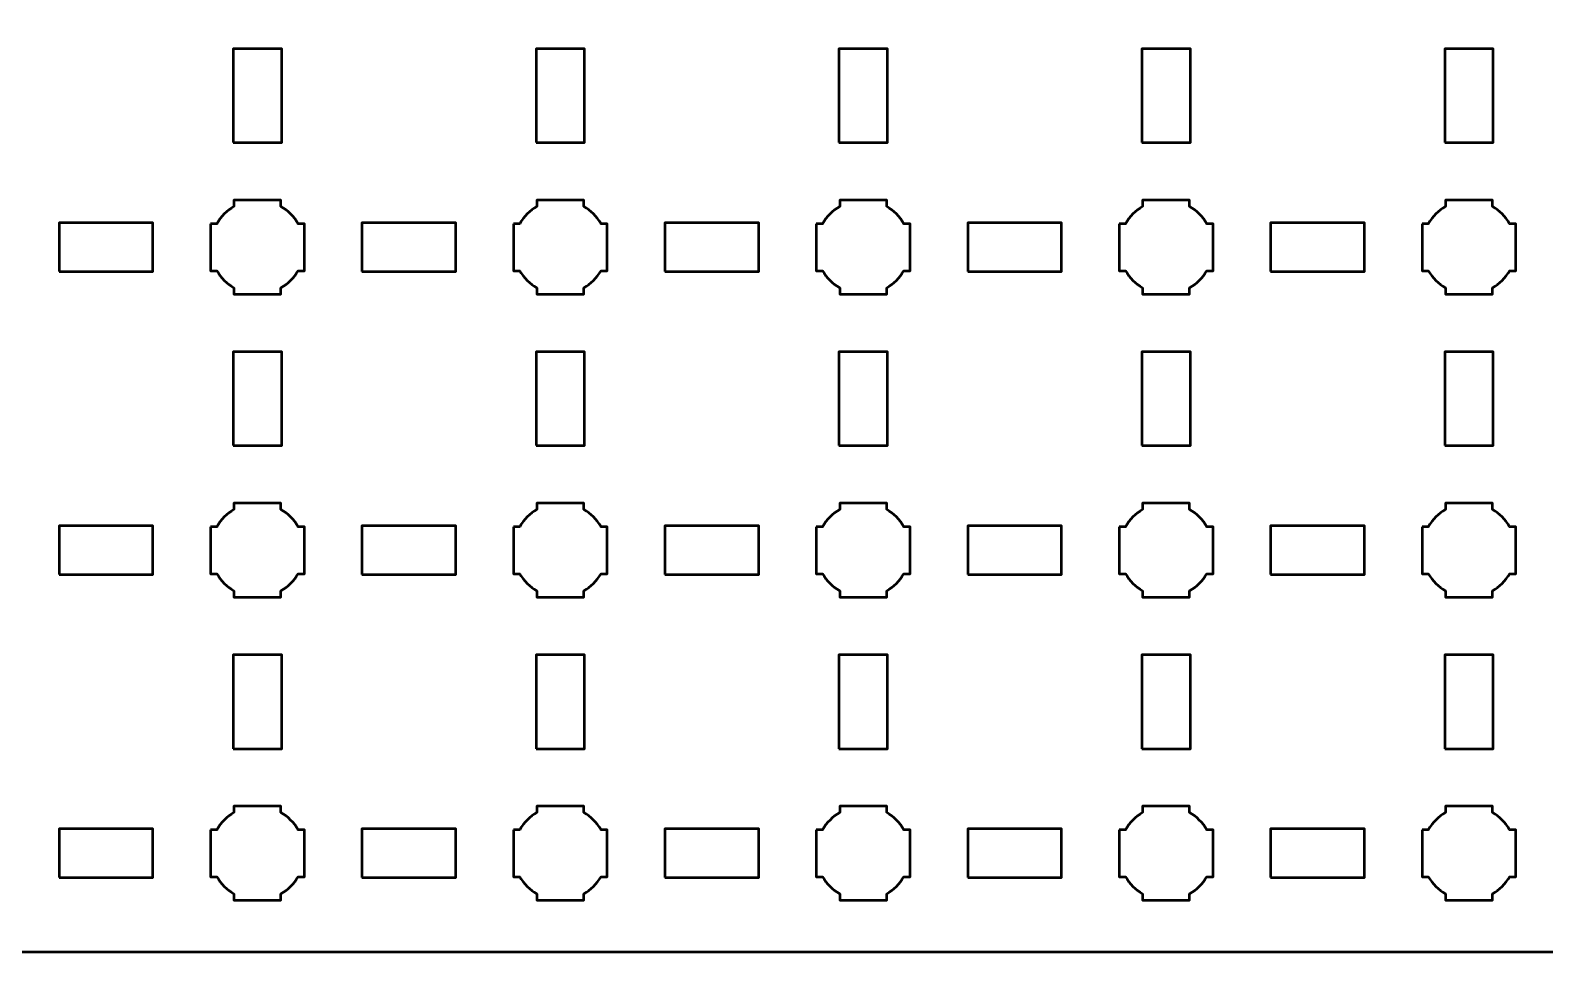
# Model space of a CAD drawing. Header units: centimetres. Extents: x -30.1 to 9.2, y -39.5 to 9.8.
# Drawn here: x -21 to -11, y -39.5 to -33.42 of the extents above; entities that cross this region are included whole.
import ezdxf

# ---------------------------------------------------------------- set-up
doc = ezdxf.new("R2010")
doc.units = ezdxf.units.CM
doc.header["$MEASUREMENT"] = 0
doc.layers.add('Layer 1', color=7, linetype='Continuous')

msp = doc.modelspace()

# ---------------------------------------------------------------- linework, layer by layer
at = {"layer": 'Layer 1', "color": 250, "lineweight": 53}
for points in [[(-19.66, -34.16), (-19.34, -34.16), (-19.34, -33.54), (-19.66, -33.54), (-19.66, -34.16)], [(-17.66, -34.16), (-17.34, -34.16), (-17.34, -33.54), (-17.66, -33.54), (-17.66, -34.16)], [(-15.66, -34.16), (-15.34, -34.16), (-15.34, -33.54), (-15.66, -33.54), (-15.66, -34.16)], [(-13.66, -34.16), (-13.34, -34.16), (-13.34, -33.54), (-13.66, -33.54), (-13.66, -34.16)], [(-11.66, -34.16), (-11.34, -34.16), (-11.34, -33.54), (-11.66, -33.54), (-11.66, -34.16)], [(-20.81, -35.01), (-20.19, -35.01), (-20.19, -34.69), (-20.81, -34.69), (-20.81, -35.01)], [(-18.81, -35.01), (-18.19, -35.01), (-18.19, -34.69), (-18.81, -34.69), (-18.81, -35.01)], [(-16.81, -35.01), (-16.19, -35.01), (-16.19, -34.69), (-16.81, -34.69), (-16.81, -35.01)], [(-14.81, -35.01), (-14.19, -35.01), (-14.19, -34.69), (-14.81, -34.69), (-14.81, -35.01)], [(-12.81, -35.01), (-12.19, -35.01), (-12.19, -34.69), (-12.81, -34.69), (-12.81, -35.01)], [(-19.66, -36.16), (-19.34, -36.16), (-19.34, -35.54), (-19.66, -35.54), (-19.66, -36.16)], [(-17.66, -36.16), (-17.34, -36.16), (-17.34, -35.54), (-17.66, -35.54), (-17.66, -36.16)], [(-15.66, -36.16), (-15.34, -36.16), (-15.34, -35.54), (-15.66, -35.54), (-15.66, -36.16)], [(-13.66, -36.16), (-13.34, -36.16), (-13.34, -35.54), (-13.66, -35.54), (-13.66, -36.16)], [(-11.66, -36.16), (-11.34, -36.16), (-11.34, -35.54), (-11.66, -35.54), (-11.66, -36.16)], [(-20.81, -37.01), (-20.19, -37.01), (-20.19, -36.69), (-20.81, -36.69), (-20.81, -37.01)], [(-18.81, -37.01), (-18.19, -37.01), (-18.19, -36.69), (-18.81, -36.69), (-18.81, -37.01)], [(-16.81, -37.01), (-16.19, -37.01), (-16.19, -36.69), (-16.81, -36.69), (-16.81, -37.01)], [(-14.81, -37.01), (-14.19, -37.01), (-14.19, -36.69), (-14.81, -36.69), (-14.81, -37.01)], [(-12.81, -37.01), (-12.19, -37.01), (-12.19, -36.69), (-12.81, -36.69), (-12.81, -37.01)], [(-19.66, -38.16), (-19.34, -38.16), (-19.34, -37.54), (-19.66, -37.54), (-19.66, -38.16)], [(-17.66, -38.16), (-17.34, -38.16), (-17.34, -37.54), (-17.66, -37.54), (-17.66, -38.16)], [(-15.66, -38.16), (-15.34, -38.16), (-15.34, -37.54), (-15.66, -37.54), (-15.66, -38.16)], [(-13.66, -38.16), (-13.34, -38.16), (-13.34, -37.54), (-13.66, -37.54), (-13.66, -38.16)], [(-11.66, -38.16), (-11.34, -38.16), (-11.34, -37.54), (-11.66, -37.54), (-11.66, -38.16)], [(-20.81, -39.01), (-20.19, -39.01), (-20.19, -38.69), (-20.81, -38.69), (-20.81, -39.01)], [(-18.81, -39.01), (-18.19, -39.01), (-18.19, -38.69), (-18.81, -38.69), (-18.81, -39.01)], [(-16.81, -39.01), (-16.19, -39.01), (-16.19, -38.69), (-16.81, -38.69), (-16.81, -39.01)], [(-14.81, -39.01), (-14.19, -39.01), (-14.19, -38.69), (-14.81, -38.69), (-14.81, -39.01)], [(-12.81, -39.01), (-12.19, -39.01), (-12.19, -38.69), (-12.81, -38.69), (-12.81, -39.01)]]:
    msp.add_lwpolyline(points, close=True, dxfattribs=at)
msp.add_open_spline([(-30.15, -39), (-30.15, -39), (-30.15, 9.3), (-30.15, 9.3), (-30.15, 9.3), (-30.15, 9.57609), (-29.92609, 9.8), (-29.65, 9.8), (-29.65, 9.8), (-29.65, 9.8), (8.65, 9.8), (8.65, 9.8), (8.65, 9.8), (8.92609, 9.8), (9.15, 9.57609), (9.15, 9.3), (9.15, 9.3), (9.15, 9.3), (9.15, -39), (9.15, -39), (9.15, -39), (9.15, -39.27609), (8.92609, -39.5), (8.65, -39.5), (8.65, -39.5), (8.65, -39.5), (-29.65, -39.5), (-29.65, -39.5), (-29.65, -39.5), (-29.92609, -39.5), (-30.15, -39.27609), (-30.15, -39)], degree=3, knots=[0, 0, 0, 0, 0.125, 0.125, 0.125, 0.125, 0.25, 0.25, 0.25, 0.25, 0.375, 0.375, 0.375, 0.375, 0.5, 0.5, 0.5, 0.5, 0.625, 0.625, 0.625, 0.625, 0.75, 0.75, 0.75, 0.75, 0.875, 0.875, 0.875, 0.875, 1, 1, 1, 1], dxfattribs=at)
at = {"layer": 'Layer 1', "lineweight": 53}
for points in [[(-19.81, -34.695), (-19.81, -34.695), (-19.76851, -34.695), (-19.76851, -34.695), (-19.76851, -34.695), (-19.74128, -34.64795), (-19.70205, -34.60872), (-19.655, -34.58149), (-19.655, -34.58149), (-19.655, -34.58149), (-19.655, -34.54), (-19.655, -34.54), (-19.655, -34.54), (-19.655, -34.54), (-19.5, -34.54), (-19.5, -34.54), (-19.5, -34.54), (-19.5, -34.54), (-19.345, -34.54), (-19.345, -34.54), (-19.345, -34.54), (-19.345, -34.54), (-19.345, -34.58149), (-19.345, -34.58149), (-19.345, -34.58149), (-19.29795, -34.60872), (-19.25872, -34.64795), (-19.23149, -34.695), (-19.23149, -34.695), (-19.23149, -34.695), (-19.19, -34.695), (-19.19, -34.695), (-19.19, -34.695), (-19.19, -34.695), (-19.19, -34.85), (-19.19, -34.85), (-19.19, -34.85), (-19.19, -34.85), (-19.19, -35.005), (-19.19, -35.005), (-19.19, -35.005), (-19.19, -35.005), (-19.23149, -35.005), (-19.23149, -35.005), (-19.23149, -35.005), (-19.25872, -35.05205), (-19.29795, -35.09128), (-19.345, -35.11851), (-19.345, -35.11851), (-19.345, -35.11851), (-19.345, -35.16), (-19.345, -35.16), (-19.345, -35.16), (-19.345, -35.16), (-19.5, -35.16), (-19.5, -35.16), (-19.5, -35.16), (-19.5, -35.16), (-19.655, -35.16), (-19.655, -35.16), (-19.655, -35.16), (-19.655, -35.16), (-19.655, -35.11851), (-19.655, -35.11851), (-19.655, -35.11851), (-19.70205, -35.09128), (-19.74128, -35.05205), (-19.76851, -35.005), (-19.76851, -35.005), (-19.76851, -35.005), (-19.81, -35.005), (-19.81, -35.005), (-19.81, -35.005), (-19.81, -35.005), (-19.81, -34.85), (-19.81, -34.85), (-19.81, -34.85), (-19.81, -34.85), (-19.81, -34.695), (-19.81, -34.695)], [(-17.81, -34.695), (-17.81, -34.695), (-17.76851, -34.695), (-17.76851, -34.695), (-17.76851, -34.695), (-17.74128, -34.64795), (-17.70205, -34.60872), (-17.655, -34.58149), (-17.655, -34.58149), (-17.655, -34.58149), (-17.655, -34.54), (-17.655, -34.54), (-17.655, -34.54), (-17.655, -34.54), (-17.5, -34.54), (-17.5, -34.54), (-17.5, -34.54), (-17.5, -34.54), (-17.345, -34.54), (-17.345, -34.54), (-17.345, -34.54), (-17.345, -34.54), (-17.345, -34.58149), (-17.345, -34.58149), (-17.345, -34.58149), (-17.29795, -34.60872), (-17.25872, -34.64795), (-17.23149, -34.695), (-17.23149, -34.695), (-17.23149, -34.695), (-17.19, -34.695), (-17.19, -34.695), (-17.19, -34.695), (-17.19, -34.695), (-17.19, -34.85), (-17.19, -34.85), (-17.19, -34.85), (-17.19, -34.85), (-17.19, -35.005), (-17.19, -35.005), (-17.19, -35.005), (-17.19, -35.005), (-17.23149, -35.005), (-17.23149, -35.005), (-17.23149, -35.005), (-17.25872, -35.05205), (-17.29795, -35.09128), (-17.345, -35.11851), (-17.345, -35.11851), (-17.345, -35.11851), (-17.345, -35.16), (-17.345, -35.16), (-17.345, -35.16), (-17.345, -35.16), (-17.5, -35.16), (-17.5, -35.16), (-17.5, -35.16), (-17.5, -35.16), (-17.655, -35.16), (-17.655, -35.16), (-17.655, -35.16), (-17.655, -35.16), (-17.655, -35.11851), (-17.655, -35.11851), (-17.655, -35.11851), (-17.70205, -35.09128), (-17.74128, -35.05205), (-17.76851, -35.005), (-17.76851, -35.005), (-17.76851, -35.005), (-17.81, -35.005), (-17.81, -35.005), (-17.81, -35.005), (-17.81, -35.005), (-17.81, -34.85), (-17.81, -34.85), (-17.81, -34.85), (-17.81, -34.85), (-17.81, -34.695), (-17.81, -34.695)], [(-15.81, -34.695), (-15.81, -34.695), (-15.76851, -34.695), (-15.76851, -34.695), (-15.76851, -34.695), (-15.74128, -34.64795), (-15.70205, -34.60872), (-15.655, -34.58149), (-15.655, -34.58149), (-15.655, -34.58149), (-15.655, -34.54), (-15.655, -34.54), (-15.655, -34.54), (-15.655, -34.54), (-15.5, -34.54), (-15.5, -34.54), (-15.5, -34.54), (-15.5, -34.54), (-15.345, -34.54), (-15.345, -34.54), (-15.345, -34.54), (-15.345, -34.54), (-15.345, -34.58149), (-15.345, -34.58149), (-15.345, -34.58149), (-15.29795, -34.60872), (-15.25872, -34.64795), (-15.23149, -34.695), (-15.23149, -34.695), (-15.23149, -34.695), (-15.19, -34.695), (-15.19, -34.695), (-15.19, -34.695), (-15.19, -34.695), (-15.19, -34.85), (-15.19, -34.85), (-15.19, -34.85), (-15.19, -34.85), (-15.19, -35.005), (-15.19, -35.005), (-15.19, -35.005), (-15.19, -35.005), (-15.23149, -35.005), (-15.23149, -35.005), (-15.23149, -35.005), (-15.25872, -35.05205), (-15.29795, -35.09128), (-15.345, -35.11851), (-15.345, -35.11851), (-15.345, -35.11851), (-15.345, -35.16), (-15.345, -35.16), (-15.345, -35.16), (-15.345, -35.16), (-15.5, -35.16), (-15.5, -35.16), (-15.5, -35.16), (-15.5, -35.16), (-15.655, -35.16), (-15.655, -35.16), (-15.655, -35.16), (-15.655, -35.16), (-15.655, -35.11851), (-15.655, -35.11851), (-15.655, -35.11851), (-15.70205, -35.09128), (-15.74128, -35.05205), (-15.76851, -35.005), (-15.76851, -35.005), (-15.76851, -35.005), (-15.81, -35.005), (-15.81, -35.005), (-15.81, -35.005), (-15.81, -35.005), (-15.81, -34.85), (-15.81, -34.85), (-15.81, -34.85), (-15.81, -34.85), (-15.81, -34.695), (-15.81, -34.695)], [(-13.81, -34.695), (-13.81, -34.695), (-13.76851, -34.695), (-13.76851, -34.695), (-13.76851, -34.695), (-13.74128, -34.64795), (-13.70205, -34.60872), (-13.655, -34.58149), (-13.655, -34.58149), (-13.655, -34.58149), (-13.655, -34.54), (-13.655, -34.54), (-13.655, -34.54), (-13.655, -34.54), (-13.5, -34.54), (-13.5, -34.54), (-13.5, -34.54), (-13.5, -34.54), (-13.345, -34.54), (-13.345, -34.54), (-13.345, -34.54), (-13.345, -34.54), (-13.345, -34.58149), (-13.345, -34.58149), (-13.345, -34.58149), (-13.29795, -34.60872), (-13.25872, -34.64795), (-13.23149, -34.695), (-13.23149, -34.695), (-13.23149, -34.695), (-13.19, -34.695), (-13.19, -34.695), (-13.19, -34.695), (-13.19, -34.695), (-13.19, -34.85), (-13.19, -34.85), (-13.19, -34.85), (-13.19, -34.85), (-13.19, -35.005), (-13.19, -35.005), (-13.19, -35.005), (-13.19, -35.005), (-13.23149, -35.005), (-13.23149, -35.005), (-13.23149, -35.005), (-13.25872, -35.05205), (-13.29795, -35.09128), (-13.345, -35.11851), (-13.345, -35.11851), (-13.345, -35.11851), (-13.345, -35.16), (-13.345, -35.16), (-13.345, -35.16), (-13.345, -35.16), (-13.5, -35.16), (-13.5, -35.16), (-13.5, -35.16), (-13.5, -35.16), (-13.655, -35.16), (-13.655, -35.16), (-13.655, -35.16), (-13.655, -35.16), (-13.655, -35.11851), (-13.655, -35.11851), (-13.655, -35.11851), (-13.70205, -35.09128), (-13.74128, -35.05205), (-13.76851, -35.005), (-13.76851, -35.005), (-13.76851, -35.005), (-13.81, -35.005), (-13.81, -35.005), (-13.81, -35.005), (-13.81, -35.005), (-13.81, -34.85), (-13.81, -34.85), (-13.81, -34.85), (-13.81, -34.85), (-13.81, -34.695), (-13.81, -34.695)], [(-11.81, -34.695), (-11.81, -34.695), (-11.76851, -34.695), (-11.76851, -34.695), (-11.76851, -34.695), (-11.74128, -34.64795), (-11.70205, -34.60872), (-11.655, -34.58149), (-11.655, -34.58149), (-11.655, -34.58149), (-11.655, -34.54), (-11.655, -34.54), (-11.655, -34.54), (-11.655, -34.54), (-11.5, -34.54), (-11.5, -34.54), (-11.5, -34.54), (-11.5, -34.54), (-11.345, -34.54), (-11.345, -34.54), (-11.345, -34.54), (-11.345, -34.54), (-11.345, -34.58149), (-11.345, -34.58149), (-11.345, -34.58149), (-11.29795, -34.60872), (-11.25872, -34.64795), (-11.23149, -34.695), (-11.23149, -34.695), (-11.23149, -34.695), (-11.19, -34.695), (-11.19, -34.695), (-11.19, -34.695), (-11.19, -34.695), (-11.19, -34.85), (-11.19, -34.85), (-11.19, -34.85), (-11.19, -34.85), (-11.19, -35.005), (-11.19, -35.005), (-11.19, -35.005), (-11.19, -35.005), (-11.23149, -35.005), (-11.23149, -35.005), (-11.23149, -35.005), (-11.25872, -35.05205), (-11.29795, -35.09128), (-11.345, -35.11851), (-11.345, -35.11851), (-11.345, -35.11851), (-11.345, -35.16), (-11.345, -35.16), (-11.345, -35.16), (-11.345, -35.16), (-11.5, -35.16), (-11.5, -35.16), (-11.5, -35.16), (-11.5, -35.16), (-11.655, -35.16), (-11.655, -35.16), (-11.655, -35.16), (-11.655, -35.16), (-11.655, -35.11851), (-11.655, -35.11851), (-11.655, -35.11851), (-11.70205, -35.09128), (-11.74128, -35.05205), (-11.76851, -35.005), (-11.76851, -35.005), (-11.76851, -35.005), (-11.81, -35.005), (-11.81, -35.005), (-11.81, -35.005), (-11.81, -35.005), (-11.81, -34.85), (-11.81, -34.85), (-11.81, -34.85), (-11.81, -34.85), (-11.81, -34.695), (-11.81, -34.695)], [(-19.81, -36.695), (-19.81, -36.695), (-19.76851, -36.695), (-19.76851, -36.695), (-19.76851, -36.695), (-19.74128, -36.64795), (-19.70205, -36.60872), (-19.655, -36.58149), (-19.655, -36.58149), (-19.655, -36.58149), (-19.655, -36.54), (-19.655, -36.54), (-19.655, -36.54), (-19.655, -36.54), (-19.5, -36.54), (-19.5, -36.54), (-19.5, -36.54), (-19.5, -36.54), (-19.345, -36.54), (-19.345, -36.54), (-19.345, -36.54), (-19.345, -36.54), (-19.345, -36.58149), (-19.345, -36.58149), (-19.345, -36.58149), (-19.29795, -36.60872), (-19.25872, -36.64795), (-19.23149, -36.695), (-19.23149, -36.695), (-19.23149, -36.695), (-19.19, -36.695), (-19.19, -36.695), (-19.19, -36.695), (-19.19, -36.695), (-19.19, -36.85), (-19.19, -36.85), (-19.19, -36.85), (-19.19, -36.85), (-19.19, -37.005), (-19.19, -37.005), (-19.19, -37.005), (-19.19, -37.005), (-19.23149, -37.005), (-19.23149, -37.005), (-19.23149, -37.005), (-19.25872, -37.05205), (-19.29795, -37.09128), (-19.345, -37.11851), (-19.345, -37.11851), (-19.345, -37.11851), (-19.345, -37.16), (-19.345, -37.16), (-19.345, -37.16), (-19.345, -37.16), (-19.5, -37.16), (-19.5, -37.16), (-19.5, -37.16), (-19.5, -37.16), (-19.655, -37.16), (-19.655, -37.16), (-19.655, -37.16), (-19.655, -37.16), (-19.655, -37.11851), (-19.655, -37.11851), (-19.655, -37.11851), (-19.70205, -37.09128), (-19.74128, -37.05205), (-19.76851, -37.005), (-19.76851, -37.005), (-19.76851, -37.005), (-19.81, -37.005), (-19.81, -37.005), (-19.81, -37.005), (-19.81, -37.005), (-19.81, -36.85), (-19.81, -36.85), (-19.81, -36.85), (-19.81, -36.85), (-19.81, -36.695), (-19.81, -36.695)], [(-17.81, -36.695), (-17.81, -36.695), (-17.76851, -36.695), (-17.76851, -36.695), (-17.76851, -36.695), (-17.74128, -36.64795), (-17.70205, -36.60872), (-17.655, -36.58149), (-17.655, -36.58149), (-17.655, -36.58149), (-17.655, -36.54), (-17.655, -36.54), (-17.655, -36.54), (-17.655, -36.54), (-17.5, -36.54), (-17.5, -36.54), (-17.5, -36.54), (-17.5, -36.54), (-17.345, -36.54), (-17.345, -36.54), (-17.345, -36.54), (-17.345, -36.54), (-17.345, -36.58149), (-17.345, -36.58149), (-17.345, -36.58149), (-17.29795, -36.60872), (-17.25872, -36.64795), (-17.23149, -36.695), (-17.23149, -36.695), (-17.23149, -36.695), (-17.19, -36.695), (-17.19, -36.695), (-17.19, -36.695), (-17.19, -36.695), (-17.19, -36.85), (-17.19, -36.85), (-17.19, -36.85), (-17.19, -36.85), (-17.19, -37.005), (-17.19, -37.005), (-17.19, -37.005), (-17.19, -37.005), (-17.23149, -37.005), (-17.23149, -37.005), (-17.23149, -37.005), (-17.25872, -37.05205), (-17.29795, -37.09128), (-17.345, -37.11851), (-17.345, -37.11851), (-17.345, -37.11851), (-17.345, -37.16), (-17.345, -37.16), (-17.345, -37.16), (-17.345, -37.16), (-17.5, -37.16), (-17.5, -37.16), (-17.5, -37.16), (-17.5, -37.16), (-17.655, -37.16), (-17.655, -37.16), (-17.655, -37.16), (-17.655, -37.16), (-17.655, -37.11851), (-17.655, -37.11851), (-17.655, -37.11851), (-17.70205, -37.09128), (-17.74128, -37.05205), (-17.76851, -37.005), (-17.76851, -37.005), (-17.76851, -37.005), (-17.81, -37.005), (-17.81, -37.005), (-17.81, -37.005), (-17.81, -37.005), (-17.81, -36.85), (-17.81, -36.85), (-17.81, -36.85), (-17.81, -36.85), (-17.81, -36.695), (-17.81, -36.695)], [(-15.81, -36.695), (-15.81, -36.695), (-15.76851, -36.695), (-15.76851, -36.695), (-15.76851, -36.695), (-15.74128, -36.64795), (-15.70205, -36.60872), (-15.655, -36.58149), (-15.655, -36.58149), (-15.655, -36.58149), (-15.655, -36.54), (-15.655, -36.54), (-15.655, -36.54), (-15.655, -36.54), (-15.5, -36.54), (-15.5, -36.54), (-15.5, -36.54), (-15.5, -36.54), (-15.345, -36.54), (-15.345, -36.54), (-15.345, -36.54), (-15.345, -36.54), (-15.345, -36.58149), (-15.345, -36.58149), (-15.345, -36.58149), (-15.29795, -36.60872), (-15.25872, -36.64795), (-15.23149, -36.695), (-15.23149, -36.695), (-15.23149, -36.695), (-15.19, -36.695), (-15.19, -36.695), (-15.19, -36.695), (-15.19, -36.695), (-15.19, -36.85), (-15.19, -36.85), (-15.19, -36.85), (-15.19, -36.85), (-15.19, -37.005), (-15.19, -37.005), (-15.19, -37.005), (-15.19, -37.005), (-15.23149, -37.005), (-15.23149, -37.005), (-15.23149, -37.005), (-15.25872, -37.05205), (-15.29795, -37.09128), (-15.345, -37.11851), (-15.345, -37.11851), (-15.345, -37.11851), (-15.345, -37.16), (-15.345, -37.16), (-15.345, -37.16), (-15.345, -37.16), (-15.5, -37.16), (-15.5, -37.16), (-15.5, -37.16), (-15.5, -37.16), (-15.655, -37.16), (-15.655, -37.16), (-15.655, -37.16), (-15.655, -37.16), (-15.655, -37.11851), (-15.655, -37.11851), (-15.655, -37.11851), (-15.70205, -37.09128), (-15.74128, -37.05205), (-15.76851, -37.005), (-15.76851, -37.005), (-15.76851, -37.005), (-15.81, -37.005), (-15.81, -37.005), (-15.81, -37.005), (-15.81, -37.005), (-15.81, -36.85), (-15.81, -36.85), (-15.81, -36.85), (-15.81, -36.85), (-15.81, -36.695), (-15.81, -36.695)], [(-13.81, -36.695), (-13.81, -36.695), (-13.76851, -36.695), (-13.76851, -36.695), (-13.76851, -36.695), (-13.74128, -36.64795), (-13.70205, -36.60872), (-13.655, -36.58149), (-13.655, -36.58149), (-13.655, -36.58149), (-13.655, -36.54), (-13.655, -36.54), (-13.655, -36.54), (-13.655, -36.54), (-13.5, -36.54), (-13.5, -36.54), (-13.5, -36.54), (-13.5, -36.54), (-13.345, -36.54), (-13.345, -36.54), (-13.345, -36.54), (-13.345, -36.54), (-13.345, -36.58149), (-13.345, -36.58149), (-13.345, -36.58149), (-13.29795, -36.60872), (-13.25872, -36.64795), (-13.23149, -36.695), (-13.23149, -36.695), (-13.23149, -36.695), (-13.19, -36.695), (-13.19, -36.695), (-13.19, -36.695), (-13.19, -36.695), (-13.19, -36.85), (-13.19, -36.85), (-13.19, -36.85), (-13.19, -36.85), (-13.19, -37.005), (-13.19, -37.005), (-13.19, -37.005), (-13.19, -37.005), (-13.23149, -37.005), (-13.23149, -37.005), (-13.23149, -37.005), (-13.25872, -37.05205), (-13.29795, -37.09128), (-13.345, -37.11851), (-13.345, -37.11851), (-13.345, -37.11851), (-13.345, -37.16), (-13.345, -37.16), (-13.345, -37.16), (-13.345, -37.16), (-13.5, -37.16), (-13.5, -37.16), (-13.5, -37.16), (-13.5, -37.16), (-13.655, -37.16), (-13.655, -37.16), (-13.655, -37.16), (-13.655, -37.16), (-13.655, -37.11851), (-13.655, -37.11851), (-13.655, -37.11851), (-13.70205, -37.09128), (-13.74128, -37.05205), (-13.76851, -37.005), (-13.76851, -37.005), (-13.76851, -37.005), (-13.81, -37.005), (-13.81, -37.005), (-13.81, -37.005), (-13.81, -37.005), (-13.81, -36.85), (-13.81, -36.85), (-13.81, -36.85), (-13.81, -36.85), (-13.81, -36.695), (-13.81, -36.695)], [(-11.81, -36.695), (-11.81, -36.695), (-11.76851, -36.695), (-11.76851, -36.695), (-11.76851, -36.695), (-11.74128, -36.64795), (-11.70205, -36.60872), (-11.655, -36.58149), (-11.655, -36.58149), (-11.655, -36.58149), (-11.655, -36.54), (-11.655, -36.54), (-11.655, -36.54), (-11.655, -36.54), (-11.5, -36.54), (-11.5, -36.54), (-11.5, -36.54), (-11.5, -36.54), (-11.345, -36.54), (-11.345, -36.54), (-11.345, -36.54), (-11.345, -36.54), (-11.345, -36.58149), (-11.345, -36.58149), (-11.345, -36.58149), (-11.29795, -36.60872), (-11.25872, -36.64795), (-11.23149, -36.695), (-11.23149, -36.695), (-11.23149, -36.695), (-11.19, -36.695), (-11.19, -36.695), (-11.19, -36.695), (-11.19, -36.695), (-11.19, -36.85), (-11.19, -36.85), (-11.19, -36.85), (-11.19, -36.85), (-11.19, -37.005), (-11.19, -37.005), (-11.19, -37.005), (-11.19, -37.005), (-11.23149, -37.005), (-11.23149, -37.005), (-11.23149, -37.005), (-11.25872, -37.05205), (-11.29795, -37.09128), (-11.345, -37.11851), (-11.345, -37.11851), (-11.345, -37.11851), (-11.345, -37.16), (-11.345, -37.16), (-11.345, -37.16), (-11.345, -37.16), (-11.5, -37.16), (-11.5, -37.16), (-11.5, -37.16), (-11.5, -37.16), (-11.655, -37.16), (-11.655, -37.16), (-11.655, -37.16), (-11.655, -37.16), (-11.655, -37.11851), (-11.655, -37.11851), (-11.655, -37.11851), (-11.70205, -37.09128), (-11.74128, -37.05205), (-11.76851, -37.005), (-11.76851, -37.005), (-11.76851, -37.005), (-11.81, -37.005), (-11.81, -37.005), (-11.81, -37.005), (-11.81, -37.005), (-11.81, -36.85), (-11.81, -36.85), (-11.81, -36.85), (-11.81, -36.85), (-11.81, -36.695), (-11.81, -36.695)], [(-19.81, -38.695), (-19.81, -38.695), (-19.76851, -38.695), (-19.76851, -38.695), (-19.76851, -38.695), (-19.74128, -38.64795), (-19.70205, -38.60872), (-19.655, -38.58149), (-19.655, -38.58149), (-19.655, -38.58149), (-19.655, -38.54), (-19.655, -38.54), (-19.655, -38.54), (-19.655, -38.54), (-19.5, -38.54), (-19.5, -38.54), (-19.5, -38.54), (-19.5, -38.54), (-19.345, -38.54), (-19.345, -38.54), (-19.345, -38.54), (-19.345, -38.54), (-19.345, -38.58149), (-19.345, -38.58149), (-19.345, -38.58149), (-19.29795, -38.60872), (-19.25872, -38.64795), (-19.23149, -38.695), (-19.23149, -38.695), (-19.23149, -38.695), (-19.19, -38.695), (-19.19, -38.695), (-19.19, -38.695), (-19.19, -38.695), (-19.19, -38.85), (-19.19, -38.85), (-19.19, -38.85), (-19.19, -38.85), (-19.19, -39.005), (-19.19, -39.005), (-19.19, -39.005), (-19.19, -39.005), (-19.23149, -39.005), (-19.23149, -39.005), (-19.23149, -39.005), (-19.25872, -39.05205), (-19.29795, -39.09128), (-19.345, -39.11851), (-19.345, -39.11851), (-19.345, -39.11851), (-19.345, -39.16), (-19.345, -39.16), (-19.345, -39.16), (-19.345, -39.16), (-19.5, -39.16), (-19.5, -39.16), (-19.5, -39.16), (-19.5, -39.16), (-19.655, -39.16), (-19.655, -39.16), (-19.655, -39.16), (-19.655, -39.16), (-19.655, -39.11851), (-19.655, -39.11851), (-19.655, -39.11851), (-19.70205, -39.09128), (-19.74128, -39.05205), (-19.76851, -39.005), (-19.76851, -39.005), (-19.76851, -39.005), (-19.81, -39.005), (-19.81, -39.005), (-19.81, -39.005), (-19.81, -39.005), (-19.81, -38.85), (-19.81, -38.85), (-19.81, -38.85), (-19.81, -38.85), (-19.81, -38.695), (-19.81, -38.695)], [(-17.81, -38.695), (-17.81, -38.695), (-17.76851, -38.695), (-17.76851, -38.695), (-17.76851, -38.695), (-17.74128, -38.64795), (-17.70205, -38.60872), (-17.655, -38.58149), (-17.655, -38.58149), (-17.655, -38.58149), (-17.655, -38.54), (-17.655, -38.54), (-17.655, -38.54), (-17.655, -38.54), (-17.5, -38.54), (-17.5, -38.54), (-17.5, -38.54), (-17.5, -38.54), (-17.345, -38.54), (-17.345, -38.54), (-17.345, -38.54), (-17.345, -38.54), (-17.345, -38.58149), (-17.345, -38.58149), (-17.345, -38.58149), (-17.29795, -38.60872), (-17.25872, -38.64795), (-17.23149, -38.695), (-17.23149, -38.695), (-17.23149, -38.695), (-17.19, -38.695), (-17.19, -38.695), (-17.19, -38.695), (-17.19, -38.695), (-17.19, -38.85), (-17.19, -38.85), (-17.19, -38.85), (-17.19, -38.85), (-17.19, -39.005), (-17.19, -39.005), (-17.19, -39.005), (-17.19, -39.005), (-17.23149, -39.005), (-17.23149, -39.005), (-17.23149, -39.005), (-17.25872, -39.05205), (-17.29795, -39.09128), (-17.345, -39.11851), (-17.345, -39.11851), (-17.345, -39.11851), (-17.345, -39.16), (-17.345, -39.16), (-17.345, -39.16), (-17.345, -39.16), (-17.5, -39.16), (-17.5, -39.16), (-17.5, -39.16), (-17.5, -39.16), (-17.655, -39.16), (-17.655, -39.16), (-17.655, -39.16), (-17.655, -39.16), (-17.655, -39.11851), (-17.655, -39.11851), (-17.655, -39.11851), (-17.70205, -39.09128), (-17.74128, -39.05205), (-17.76851, -39.005), (-17.76851, -39.005), (-17.76851, -39.005), (-17.81, -39.005), (-17.81, -39.005), (-17.81, -39.005), (-17.81, -39.005), (-17.81, -38.85), (-17.81, -38.85), (-17.81, -38.85), (-17.81, -38.85), (-17.81, -38.695), (-17.81, -38.695)], [(-15.81, -38.695), (-15.81, -38.695), (-15.76851, -38.695), (-15.76851, -38.695), (-15.76851, -38.695), (-15.74128, -38.64795), (-15.70205, -38.60872), (-15.655, -38.58149), (-15.655, -38.58149), (-15.655, -38.58149), (-15.655, -38.54), (-15.655, -38.54), (-15.655, -38.54), (-15.655, -38.54), (-15.5, -38.54), (-15.5, -38.54), (-15.5, -38.54), (-15.5, -38.54), (-15.345, -38.54), (-15.345, -38.54), (-15.345, -38.54), (-15.345, -38.54), (-15.345, -38.58149), (-15.345, -38.58149), (-15.345, -38.58149), (-15.29795, -38.60872), (-15.25872, -38.64795), (-15.23149, -38.695), (-15.23149, -38.695), (-15.23149, -38.695), (-15.19, -38.695), (-15.19, -38.695), (-15.19, -38.695), (-15.19, -38.695), (-15.19, -38.85), (-15.19, -38.85), (-15.19, -38.85), (-15.19, -38.85), (-15.19, -39.005), (-15.19, -39.005), (-15.19, -39.005), (-15.19, -39.005), (-15.23149, -39.005), (-15.23149, -39.005), (-15.23149, -39.005), (-15.25872, -39.05205), (-15.29795, -39.09128), (-15.345, -39.11851), (-15.345, -39.11851), (-15.345, -39.11851), (-15.345, -39.16), (-15.345, -39.16), (-15.345, -39.16), (-15.345, -39.16), (-15.5, -39.16), (-15.5, -39.16), (-15.5, -39.16), (-15.5, -39.16), (-15.655, -39.16), (-15.655, -39.16), (-15.655, -39.16), (-15.655, -39.16), (-15.655, -39.11851), (-15.655, -39.11851), (-15.655, -39.11851), (-15.70205, -39.09128), (-15.74128, -39.05205), (-15.76851, -39.005), (-15.76851, -39.005), (-15.76851, -39.005), (-15.81, -39.005), (-15.81, -39.005), (-15.81, -39.005), (-15.81, -39.005), (-15.81, -38.85), (-15.81, -38.85), (-15.81, -38.85), (-15.81, -38.85), (-15.81, -38.695), (-15.81, -38.695)], [(-13.81, -38.695), (-13.81, -38.695), (-13.76851, -38.695), (-13.76851, -38.695), (-13.76851, -38.695), (-13.74128, -38.64795), (-13.70205, -38.60872), (-13.655, -38.58149), (-13.655, -38.58149), (-13.655, -38.58149), (-13.655, -38.54), (-13.655, -38.54), (-13.655, -38.54), (-13.655, -38.54), (-13.5, -38.54), (-13.5, -38.54), (-13.5, -38.54), (-13.5, -38.54), (-13.345, -38.54), (-13.345, -38.54), (-13.345, -38.54), (-13.345, -38.54), (-13.345, -38.58149), (-13.345, -38.58149), (-13.345, -38.58149), (-13.29795, -38.60872), (-13.25872, -38.64795), (-13.23149, -38.695), (-13.23149, -38.695), (-13.23149, -38.695), (-13.19, -38.695), (-13.19, -38.695), (-13.19, -38.695), (-13.19, -38.695), (-13.19, -38.85), (-13.19, -38.85), (-13.19, -38.85), (-13.19, -38.85), (-13.19, -39.005), (-13.19, -39.005), (-13.19, -39.005), (-13.19, -39.005), (-13.23149, -39.005), (-13.23149, -39.005), (-13.23149, -39.005), (-13.25872, -39.05205), (-13.29795, -39.09128), (-13.345, -39.11851), (-13.345, -39.11851), (-13.345, -39.11851), (-13.345, -39.16), (-13.345, -39.16), (-13.345, -39.16), (-13.345, -39.16), (-13.5, -39.16), (-13.5, -39.16), (-13.5, -39.16), (-13.5, -39.16), (-13.655, -39.16), (-13.655, -39.16), (-13.655, -39.16), (-13.655, -39.16), (-13.655, -39.11851), (-13.655, -39.11851), (-13.655, -39.11851), (-13.70205, -39.09128), (-13.74128, -39.05205), (-13.76851, -39.005), (-13.76851, -39.005), (-13.76851, -39.005), (-13.81, -39.005), (-13.81, -39.005), (-13.81, -39.005), (-13.81, -39.005), (-13.81, -38.85), (-13.81, -38.85), (-13.81, -38.85), (-13.81, -38.85), (-13.81, -38.695), (-13.81, -38.695)], [(-11.81, -38.695), (-11.81, -38.695), (-11.76851, -38.695), (-11.76851, -38.695), (-11.76851, -38.695), (-11.74128, -38.64795), (-11.70205, -38.60872), (-11.655, -38.58149), (-11.655, -38.58149), (-11.655, -38.58149), (-11.655, -38.54), (-11.655, -38.54), (-11.655, -38.54), (-11.655, -38.54), (-11.5, -38.54), (-11.5, -38.54), (-11.5, -38.54), (-11.5, -38.54), (-11.345, -38.54), (-11.345, -38.54), (-11.345, -38.54), (-11.345, -38.54), (-11.345, -38.58149), (-11.345, -38.58149), (-11.345, -38.58149), (-11.29795, -38.60872), (-11.25872, -38.64795), (-11.23149, -38.695), (-11.23149, -38.695), (-11.23149, -38.695), (-11.19, -38.695), (-11.19, -38.695), (-11.19, -38.695), (-11.19, -38.695), (-11.19, -38.85), (-11.19, -38.85), (-11.19, -38.85), (-11.19, -38.85), (-11.19, -39.005), (-11.19, -39.005), (-11.19, -39.005), (-11.19, -39.005), (-11.23149, -39.005), (-11.23149, -39.005), (-11.23149, -39.005), (-11.25872, -39.05205), (-11.29795, -39.09128), (-11.345, -39.11851), (-11.345, -39.11851), (-11.345, -39.11851), (-11.345, -39.16), (-11.345, -39.16), (-11.345, -39.16), (-11.345, -39.16), (-11.5, -39.16), (-11.5, -39.16), (-11.5, -39.16), (-11.5, -39.16), (-11.655, -39.16), (-11.655, -39.16), (-11.655, -39.16), (-11.655, -39.16), (-11.655, -39.11851), (-11.655, -39.11851), (-11.655, -39.11851), (-11.70205, -39.09128), (-11.74128, -39.05205), (-11.76851, -39.005), (-11.76851, -39.005), (-11.76851, -39.005), (-11.81, -39.005), (-11.81, -39.005), (-11.81, -39.005), (-11.81, -39.005), (-11.81, -38.85), (-11.81, -38.85), (-11.81, -38.85), (-11.81, -38.85), (-11.81, -38.695), (-11.81, -38.695)]]:
    msp.add_open_spline(points, degree=3, knots=[0, 0, 0, 0, 0.05, 0.05, 0.05, 0.05, 0.1, 0.1, 0.1, 0.1, 0.15, 0.15, 0.15, 0.15, 0.2, 0.2, 0.2, 0.2, 0.25, 0.25, 0.25, 0.25, 0.3, 0.3, 0.3, 0.3, 0.35, 0.35, 0.35, 0.35, 0.4, 0.4, 0.4, 0.4, 0.45, 0.45, 0.45, 0.45, 0.5, 0.5, 0.5, 0.5, 0.55, 0.55, 0.55, 0.55, 0.6, 0.6, 0.6, 0.6, 0.65, 0.65, 0.65, 0.65, 0.7, 0.7, 0.7, 0.7, 0.75, 0.75, 0.75, 0.75, 0.8, 0.8, 0.8, 0.8, 0.85, 0.85, 0.85, 0.85, 0.9, 0.9, 0.9, 0.9, 0.95, 0.95, 0.95, 0.95, 1, 1, 1, 1], dxfattribs=at)

doc.saveas('drawing.dxf')
